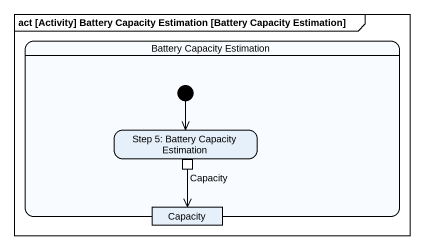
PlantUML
@startuml
mainframe act [Activity] Battery Capacity Estimation [Battery Capacity Estimation]
hide empty description
state "Battery Capacity Estimation" as Battery_Capacity_Estimation {
  state "Step 5: Battery Capacity Estimation" as Step_5_Battery_Capacity {
    state Capacity <<outputPin>>
  }
  state "Capacity" as Capacity_2 <<object>>
  [*] --> Step_5_Battery_Capacity
}
Capacity --> Capacity_2
@enduml
